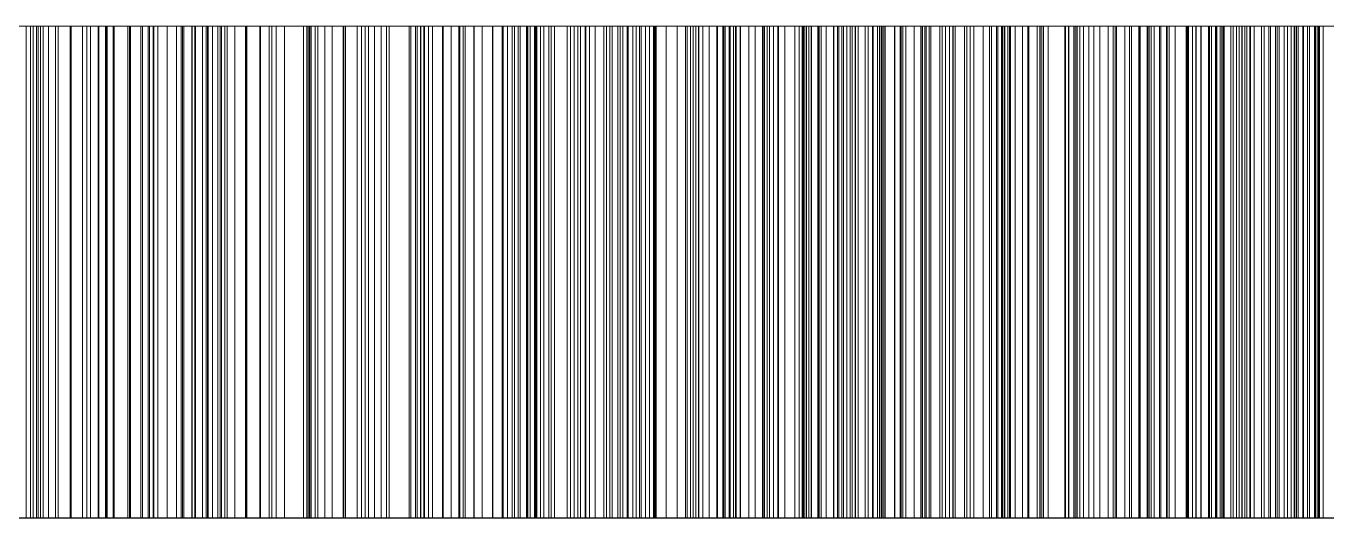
# Model space of a CAD drawing. Header units: millimetres. Extents: x 40 to 1360, y 134 to 546.
# Drawn here: x 326.68 to 327.209, y 195.85 to 196.05 of the extents above; entities that cross this region are included whole.
import ezdxf

# ---------------------------------------------------------------- set-up
doc = ezdxf.new("R2010")
doc.units = ezdxf.units.MM
doc.linetypes.add('WP_HIDDEN', pattern=[2.3, 1.5, -0.8])
doc.layers.add('HIDDEN', color=7, linetype='WP_HIDDEN', lineweight=13)
doc.layers.add('VISIBLE', color=7, linetype='CONTINUOUS', lineweight=25)

msp = doc.modelspace()

# ---------------------------------------------------------------- linework, layer by layer
at = {"layer": 'HIDDEN', "ltscale": 2}
for p, q in [((327.27515, 196.05), (326.20381, 196.05)), ((327.38324, 196.05), (326.31262, 196.05)), ((327.38684, 196.05), (326.3155, 196.05)), ((326.41543, 196.05), (327.27515, 196.05)), ((326.5241, 196.05), (327.38324, 196.05)), ((326.52712, 196.05), (327.38684, 196.05)), ((326.63587, 196.05), (326.68608, 196.05)), ((326.68712, 196.05), (326.64028, 196.05)), ((326.64028, 196.05), (326.68451, 196.05)), ((326.64115, 196.05), (326.68317, 196.05)), ((326.65208, 196.05), (326.68207, 196.05)), ((326.70641, 196.05), (326.65344, 196.05)), ((326.65518, 196.05), (326.6852, 196.05)), ((326.7096, 196.05), (326.65786, 196.05)), ((326.71275, 196.05), (326.66097, 196.05)), ((326.69811, 196.05), (326.66795, 196.05)), ((326.70987, 196.05), (326.67238, 196.05)), ((326.71301, 196.05), (326.67551, 196.05)), ((326.67705, 196.05), (326.7125, 196.05)), ((326.68018, 196.05), (326.71565, 196.05)), ((326.68021, 196.05), (326.69218, 196.05)), ((326.68021, 195.85), (326.68021, 196.05)), ((326.68207, 195.85), (326.68207, 196.05)), ((326.68207, 196.05), (326.71284, 196.05)), ((326.68317, 195.85), (326.68317, 196.05)), ((326.68317, 196.05), (326.72268, 196.05)), ((326.68451, 195.85), (326.68451, 196.05)), ((326.68451, 196.05), (326.72756, 196.05)), ((326.6852, 195.85), (326.6852, 196.05)), ((326.6852, 196.05), (326.71599, 196.05)), ((326.68608, 195.85), (326.68608, 196.05)), ((326.68608, 196.05), (326.73383, 196.05)), ((326.68712, 195.85), (326.68712, 196.05)), ((326.73213, 196.05), (326.68712, 196.05)), ((326.95377, 196.05), (326.68941, 196.05)), ((326.68941, 195.85), (326.68941, 196.05)), ((326.68941, 196.05), (326.69334, 196.05)), ((326.69218, 196.05), (326.70319, 196.05)), ((326.69218, 195.85), (326.69218, 196.05)), ((326.69334, 195.85), (326.69334, 196.05)), ((326.69334, 196.05), (326.69853, 196.05)), ((326.69811, 195.85), (326.69811, 196.05)), ((326.72687, 196.05), (326.69811, 196.05)), ((326.69853, 195.85), (326.69853, 196.05)), ((326.69853, 196.05), (326.70498, 196.05)), ((326.70319, 196.05), (326.71324, 196.05)), ((326.70319, 195.85), (326.70319, 196.05)), ((326.70498, 195.85), (326.70498, 196.05)), ((326.70498, 196.05), (326.71268, 196.05)), ((326.70641, 195.85), (326.70641, 196.05)), ((326.74134, 196.05), (326.70641, 196.05)), ((326.7096, 195.85), (326.7096, 196.05)), ((326.76195, 196.05), (326.7096, 196.05)), ((326.70987, 195.85), (326.70987, 196.05)), ((326.7488, 196.05), (326.70987, 196.05)), ((326.7125, 195.85), (326.7125, 196.05)), ((326.7125, 196.05), (326.7488, 196.05)), ((326.71268, 195.85), (326.71268, 196.05)), ((326.71268, 196.05), (326.72164, 196.05)), ((326.71275, 195.85), (326.71275, 196.05)), ((326.76513, 196.05), (326.71275, 196.05)), ((326.71284, 195.85), (326.71284, 196.05)), ((326.71284, 196.05), (326.74439, 196.05)), ((326.71301, 195.85), (326.71301, 196.05)), ((326.75197, 196.05), (326.71301, 196.05)), ((326.71324, 196.05), (326.72233, 196.05)), ((326.71324, 195.85), (326.71324, 196.05)), ((326.71565, 195.85), (326.71565, 196.05)), ((326.71565, 196.05), (326.75197, 196.05)), ((326.71585, 195.85), (326.71585, 196.05)), ((326.71585, 196.05), (326.9802, 196.05)), ((326.72989, 196.05), (326.71585, 196.05)), ((326.71599, 195.85), (326.71599, 196.05)), ((326.71599, 196.05), (326.74756, 196.05)), ((326.72164, 195.85), (326.72164, 196.05)), ((326.72164, 196.05), (326.73185, 196.05)), ((326.72233, 196.05), (326.73047, 196.05)), ((326.72233, 195.85), (326.72233, 196.05)), ((326.72268, 195.85), (326.72268, 196.05)), ((326.72268, 196.05), (326.75974, 196.05)), ((326.72687, 195.85), (326.72687, 196.05)), ((326.75422, 196.05), (326.72687, 196.05)), ((326.72756, 195.85), (326.72756, 196.05)), ((326.72756, 196.05), (326.76943, 196.05)), ((326.72989, 195.85), (326.72989, 196.05)), ((326.74779, 196.05), (326.72989, 196.05)), ((326.73047, 196.05), (326.73765, 196.05)), ((326.73047, 195.85), (326.73047, 196.05)), ((326.73185, 195.85), (326.73185, 196.05)), ((326.73185, 196.05), (326.74332, 196.05)), ((326.73213, 195.85), (326.73213, 196.05)), ((326.75395, 196.05), (326.73213, 196.05)), ((326.73383, 195.85), (326.73383, 196.05)), ((326.73383, 196.05), (326.77912, 196.05)), ((326.73765, 196.05), (326.74387, 196.05)), ((326.73765, 195.85), (326.73765, 196.05)), ((326.74134, 195.85), (326.74134, 196.05)), ((326.77558, 196.05), (326.74134, 196.05)), ((326.74332, 195.85), (326.74332, 196.05)), ((326.74332, 196.05), (326.75605, 196.05)), ((326.74387, 196.05), (326.74914, 196.05)), ((326.74387, 195.85), (326.74387, 196.05)), ((326.74439, 195.85), (326.74439, 196.05)), ((326.74439, 196.05), (326.79457, 196.05)), ((326.74756, 195.85), (326.74756, 196.05)), ((326.74756, 196.05), (326.79777, 196.05)), ((326.74779, 195.85), (326.74779, 196.05)), ((326.75818, 196.05), (326.74779, 196.05)), ((326.7488, 195.85), (326.7488, 196.05)), ((326.79561, 196.05), (326.7488, 196.05)), ((326.7488, 196.05), (326.793, 196.05)), ((326.74914, 196.05), (326.75345, 196.05)), ((326.74914, 195.85), (326.74914, 196.05)), ((326.75197, 195.85), (326.75197, 196.05)), ((326.79881, 196.05), (326.75197, 196.05)), ((326.75197, 196.05), (326.7962, 196.05)), ((326.75345, 196.05), (326.75919, 196.05)), ((326.75345, 195.85), (326.75345, 196.05)), ((326.75395, 195.85), (326.75395, 196.05)), ((326.7753, 196.05), (326.75395, 196.05)), ((326.75422, 195.85), (326.75422, 196.05)), ((326.78016, 196.05), (326.75422, 196.05)), ((326.75605, 195.85), (326.75605, 196.05)), ((326.75605, 196.05), (326.77003, 196.05)), ((326.75818, 195.85), (326.75818, 196.05)), ((326.76954, 196.05), (326.75818, 196.05)), ((326.75919, 196.05), (326.76111, 196.05)), ((326.75919, 195.85), (326.75919, 196.05)), ((326.75974, 195.85), (326.75974, 196.05)), ((326.75974, 196.05), (326.79442, 196.05)), ((326.76111, 195.85), (326.76111, 196.05)), ((326.76195, 195.85), (326.76195, 196.05)), ((326.81489, 196.05), (326.76195, 196.05)), ((326.76513, 195.85), (326.76513, 196.05)), ((326.8181, 196.05), (326.76513, 196.05)), ((326.76943, 195.85), (326.76943, 196.05)), ((326.76943, 196.05), (326.81011, 196.05)), ((326.76954, 195.85), (326.76954, 196.05)), ((326.78187, 196.05), (326.76954, 196.05)), ((326.77003, 195.85), (326.77003, 196.05)), ((326.77003, 196.05), (326.78527, 196.05)), ((326.7753, 195.85), (326.7753, 196.05)), ((326.7962, 196.05), (326.7753, 196.05)), ((326.77558, 195.85), (326.77558, 196.05)), ((326.80912, 196.05), (326.77558, 196.05)), ((326.77912, 195.85), (326.77912, 196.05)), ((326.77912, 196.05), (326.82196, 196.05)), ((326.78016, 195.85), (326.78016, 196.05)), ((326.80471, 196.05), (326.78016, 196.05)), ((326.78187, 195.85), (326.78187, 196.05)), ((326.79515, 196.05), (326.78187, 196.05)), ((326.78527, 195.85), (326.78527, 196.05)), ((326.78527, 196.05), (326.80177, 196.05)), ((326.793, 195.85), (326.793, 196.05)), ((326.793, 196.05), (326.83602, 196.05)), ((326.79442, 195.85), (326.79442, 196.05)), ((326.79442, 196.05), (326.82672, 196.05)), ((326.79457, 195.85), (326.79457, 196.05)), ((326.79457, 196.05), (326.84229, 196.05)), ((326.79515, 195.85), (326.79515, 196.05)), ((326.8094, 196.05), (326.79515, 196.05)), ((326.79561, 195.85), (326.79561, 196.05)), ((326.84059, 196.05), (326.79561, 196.05)), ((326.7962, 195.85), (326.7962, 196.05)), ((326.81663, 196.05), (326.7962, 196.05)), ((326.7962, 195.85), (326.7962, 196.05)), ((326.7962, 196.05), (326.83925, 196.05)), ((326.79777, 195.85), (326.79777, 196.05)), ((326.79777, 196.05), (326.84552, 196.05)), ((326.79881, 195.85), (326.79881, 196.05)), ((326.84382, 196.05), (326.79881, 196.05)), ((326.80177, 195.85), (326.80177, 196.05)), ((326.80177, 196.05), (326.81952, 196.05)), ((326.80471, 195.85), (326.80471, 196.05)), ((326.82784, 196.05), (326.80471, 196.05)), ((326.80912, 195.85), (326.80912, 196.05)), ((326.84198, 196.05), (326.80912, 196.05)), ((326.8094, 195.85), (326.8094, 196.05)), ((326.82462, 196.05), (326.8094, 196.05)), ((326.81011, 195.85), (326.81011, 196.05)), ((326.81011, 196.05), (326.84961, 196.05)), ((326.81489, 195.85), (326.81489, 196.05)), ((326.84979, 196.05), (326.81489, 196.05)), ((326.81663, 195.85), (326.81663, 196.05)), ((326.83661, 196.05), (326.81663, 196.05)), ((326.8181, 195.85), (326.8181, 196.05)), ((326.85303, 196.05), (326.8181, 196.05)), ((326.81952, 195.85), (326.81952, 196.05)), ((326.81952, 196.05), (326.83853, 196.05)), ((326.82196, 195.85), (326.82196, 196.05)), ((326.82196, 196.05), (326.86234, 196.05)), ((326.82462, 195.85), (326.82462, 196.05)), ((326.8408, 196.05), (326.82462, 196.05)), ((326.82672, 195.85), (326.82672, 196.05)), ((326.82672, 196.05), (326.85664, 196.05)), ((326.82784, 195.85), (326.82784, 196.05)), ((326.84957, 196.05), (326.82784, 196.05)), ((326.83602, 195.85), (326.83602, 196.05)), ((326.83602, 196.05), (326.87786, 196.05)), ((326.83661, 195.85), (326.83661, 196.05)), ((326.85613, 196.05), (326.83661, 196.05)), ((326.83853, 195.85), (326.83853, 196.05)), ((326.83853, 196.05), (326.8588, 196.05)), ((326.83925, 195.85), (326.83925, 196.05)), ((326.83925, 196.05), (326.88112, 196.05)), ((326.84059, 195.85), (326.84059, 196.05)), ((326.86239, 196.05), (326.84059, 196.05)), ((326.8408, 195.85), (326.8408, 196.05)), ((326.85794, 196.05), (326.8408, 196.05)), ((326.87415, 196.05), (326.84198, 196.05)), ((326.84198, 195.85), (326.84198, 196.05)), ((326.84229, 195.85), (326.84229, 196.05)), ((326.84229, 196.05), (326.88755, 196.05)), ((326.84382, 195.85), (326.84382, 196.05)), ((326.86564, 196.05), (326.84382, 196.05)), ((326.84552, 195.85), (326.84552, 196.05)), ((326.84552, 196.05), (326.89081, 196.05)), ((326.84957, 195.85), (326.84957, 196.05)), ((326.87003, 196.05), (326.84957, 196.05)), ((326.84961, 195.85), (326.84961, 196.05)), ((326.84961, 196.05), (326.88793, 196.05)), ((326.84979, 195.85), (326.84979, 196.05)), ((326.884, 196.05), (326.84979, 196.05)), ((326.85303, 195.85), (326.85303, 196.05)), ((326.88727, 196.05), (326.85303, 196.05)), ((326.85613, 195.85), (326.85613, 196.05)), ((326.89379, 196.05), (326.85613, 196.05)), ((326.85664, 195.85), (326.85664, 196.05)), ((326.85664, 196.05), (326.88418, 196.05)), ((326.85794, 195.85), (326.85794, 196.05)), ((326.87604, 196.05), (326.85794, 196.05)), ((326.8588, 195.85), (326.8588, 196.05)), ((326.8588, 196.05), (326.88032, 196.05)), ((326.86234, 195.85), (326.86234, 196.05)), ((326.86234, 196.05), (326.90026, 196.05)), ((326.86239, 195.85), (326.86239, 196.05)), ((326.88373, 196.05), (326.86239, 196.05)), ((326.86564, 195.85), (326.86564, 196.05)), ((326.88699, 196.05), (326.86564, 196.05)), ((327.14397, 196.05), (326.86987, 196.05)), ((326.86987, 195.85), (326.86987, 196.05)), ((326.86987, 196.05), (326.87375, 196.05)), ((326.87003, 195.85), (326.87003, 196.05)), ((326.88936, 196.05), (326.87003, 196.05)), ((326.87375, 195.85), (326.87375, 196.05)), ((326.87375, 196.05), (326.87886, 196.05)), ((326.90564, 196.05), (326.87415, 196.05)), ((326.87415, 195.85), (326.87415, 196.05)), ((326.87604, 195.85), (326.87604, 196.05)), ((326.89511, 196.05), (326.87604, 196.05)), ((326.87786, 195.85), (326.87786, 196.05)), ((326.87786, 196.05), (326.91852, 196.05)), ((326.87886, 195.85), (326.87886, 196.05)), ((326.87886, 196.05), (326.8852, 196.05)), ((326.88032, 195.85), (326.88032, 196.05)), ((326.88032, 196.05), (326.9031, 196.05)), ((326.88112, 195.85), (326.88112, 196.05)), ((326.88112, 196.05), (326.9218, 196.05)), ((326.88373, 195.85), (326.88373, 196.05)), ((326.90461, 196.05), (326.88373, 196.05)), ((326.884, 195.85), (326.884, 196.05)), ((326.91753, 196.05), (326.884, 196.05)), ((326.88418, 195.85), (326.88418, 196.05)), ((326.88418, 196.05), (326.90935, 196.05)), ((326.8852, 195.85), (326.8852, 196.05)), ((326.8852, 196.05), (326.89276, 196.05)), ((326.88699, 195.85), (326.88699, 196.05)), ((326.90789, 196.05), (326.88699, 196.05)), ((326.88727, 195.85), (326.88727, 196.05)), ((326.92081, 196.05), (326.88727, 196.05)), ((326.88755, 195.85), (326.88755, 196.05)), ((326.88755, 196.05), (326.93036, 196.05)), ((326.88793, 195.85), (326.88793, 196.05)), ((326.88793, 196.05), (326.92507, 196.05)), ((326.88936, 195.85), (326.88936, 196.05)), ((326.90756, 196.05), (326.88936, 196.05)), ((326.89081, 195.85), (326.89081, 196.05)), ((326.89081, 196.05), (326.93365, 196.05)), ((326.89276, 195.85), (326.89276, 196.05)), ((326.89276, 196.05), (326.90156, 196.05)), ((326.89379, 195.85), (326.89379, 196.05)), ((326.92961, 196.05), (326.89379, 196.05)), ((326.89511, 195.85), (326.89511, 196.05)), ((326.91515, 196.05), (326.89511, 196.05)), ((326.90026, 195.85), (326.90026, 196.05)), ((326.90026, 196.05), (326.93573, 196.05)), ((326.90156, 195.85), (326.90156, 196.05)), ((326.90156, 196.05), (326.91158, 196.05)), ((326.9031, 195.85), (326.9031, 196.05)), ((326.9031, 196.05), (326.92688, 196.05)), ((326.90461, 195.85), (326.90461, 196.05)), ((326.92503, 196.05), (326.90461, 196.05)), ((326.93643, 196.05), (326.90564, 196.05)), ((326.90564, 195.85), (326.90564, 196.05)), ((326.90756, 195.85), (326.90756, 196.05)), ((326.92462, 196.05), (326.90756, 196.05)), ((326.90789, 195.85), (326.90789, 196.05)), ((326.92832, 196.05), (326.90789, 196.05)), ((326.90935, 195.85), (326.90935, 196.05)), ((326.90935, 196.05), (326.93213, 196.05)), ((326.91158, 195.85), (326.91158, 196.05)), ((326.91158, 196.05), (326.92283, 196.05)), ((326.91515, 195.85), (326.91515, 196.05)), ((326.93614, 196.05), (326.91515, 196.05)), ((327.12221, 196.05), (326.91628, 196.05)), ((326.91628, 195.85), (326.91628, 196.05)), ((326.91628, 196.05), (327.16137, 196.05)), ((326.91753, 195.85), (326.91753, 196.05)), ((326.95037, 196.05), (326.91753, 196.05)), ((326.91852, 195.85), (326.91852, 196.05)), ((326.91852, 196.05), (326.95799, 196.05)), ((326.92081, 195.85), (326.92081, 196.05)), ((326.95367, 196.05), (326.92081, 196.05)), ((326.9218, 195.85), (326.9218, 196.05)), ((326.9218, 196.05), (326.9613, 196.05)), ((326.92283, 195.85), (326.92283, 196.05)), ((326.92283, 196.05), (326.93532, 196.05)), ((326.92462, 195.85), (326.92462, 196.05)), ((326.94055, 196.05), (326.92462, 196.05)), ((326.92503, 195.85), (326.92503, 196.05)), ((326.945, 196.05), (326.92503, 196.05)), ((326.92507, 195.85), (326.92507, 196.05)), ((326.92507, 196.05), (326.96102, 196.05)), ((326.92688, 195.85), (326.92688, 196.05)), ((326.92688, 196.05), (326.95141, 196.05)), ((326.92832, 195.85), (326.92832, 196.05)), ((326.9483, 196.05), (326.92832, 196.05)), ((326.92961, 195.85), (326.92961, 196.05)), ((326.96359, 196.05), (326.92961, 196.05)), ((326.93036, 195.85), (326.93036, 196.05)), ((326.93036, 196.05), (326.97071, 196.05)), ((326.93213, 195.85), (326.93213, 196.05)), ((326.93213, 196.05), (326.95254, 196.05)), ((326.93365, 195.85), (326.93365, 196.05)), ((326.93365, 196.05), (326.97403, 196.05)), ((326.93532, 195.85), (326.93532, 196.05)), ((326.93532, 196.05), (326.94903, 196.05)), ((326.93573, 195.85), (326.93573, 196.05)), ((326.93573, 196.05), (326.96874, 196.05)), ((326.93614, 195.85), (326.93614, 196.05)), ((326.95795, 196.05), (326.93614, 196.05)), ((326.96653, 196.05), (326.93643, 196.05)), ((326.93643, 195.85), (326.93643, 196.05)), ((326.94055, 195.85), (326.94055, 196.05)), ((326.95535, 196.05), (326.94055, 196.05)), ((326.945, 195.85), (326.945, 196.05)), ((326.9645, 196.05), (326.945, 196.05)), ((326.9483, 195.85), (326.9483, 196.05)), ((326.96782, 196.05), (326.9483, 196.05)), ((326.94903, 195.85), (326.94903, 196.05)), ((326.94903, 196.05), (326.96397, 196.05)), ((326.98252, 196.05), (326.95037, 196.05)), ((326.95037, 195.85), (326.95037, 196.05)), ((326.95141, 195.85), (326.95141, 196.05)), ((326.95141, 196.05), (326.9767, 196.05)), ((326.95254, 195.85), (326.95254, 196.05)), ((326.95254, 196.05), (326.97055, 196.05)), ((326.98584, 196.05), (326.95367, 196.05)), ((326.95367, 195.85), (326.95367, 196.05)), ((326.95377, 195.85), (326.95377, 196.05)), ((326.96615, 196.05), (326.95377, 196.05)), ((326.95535, 195.85), (326.95535, 196.05)), ((326.96901, 196.05), (326.95535, 196.05)), ((326.95795, 195.85), (326.95795, 196.05)), ((326.98041, 196.05), (326.95795, 196.05)), ((326.95799, 195.85), (326.95799, 196.05)), ((326.95799, 196.05), (326.99628, 196.05)), ((326.96102, 195.85), (326.96102, 196.05)), ((326.96102, 196.05), (326.99579, 196.05)), ((326.9613, 195.85), (326.9613, 196.05)), ((326.9613, 196.05), (326.99962, 196.05)), ((326.96359, 195.85), (326.96359, 196.05)), ((326.97961, 196.05), (326.96359, 196.05)), ((326.96397, 195.85), (326.96397, 196.05)), ((326.96397, 196.05), (326.98014, 196.05)), ((326.9645, 195.85), (326.9645, 196.05)), ((327.00214, 196.05), (326.9645, 196.05)), ((326.96615, 195.85), (326.96615, 196.05)), ((326.98052, 196.05), (326.96615, 196.05)), ((326.99595, 196.05), (326.96653, 196.05)), ((326.96653, 195.85), (326.96653, 196.05)), ((326.96782, 195.85), (326.96782, 196.05)), ((327.00548, 196.05), (326.96782, 196.05)), ((326.96874, 195.85), (326.96874, 196.05)), ((326.96874, 196.05), (326.98413, 196.05)), ((326.96901, 195.85), (326.96901, 196.05)), ((326.98154, 196.05), (326.96901, 196.05)), ((326.97055, 195.85), (326.97055, 196.05)), ((326.97055, 196.05), (326.98617, 196.05)), ((326.97071, 195.85), (326.97071, 196.05)), ((326.97071, 196.05), (327.00861, 196.05)), ((326.97403, 195.85), (326.97403, 196.05)), ((326.97403, 196.05), (327.01195, 196.05)), ((326.9767, 195.85), (326.9767, 196.05)), ((326.9767, 196.05), (327.00274, 196.05)), ((326.97961, 195.85), (326.97961, 196.05)), ((326.99459, 196.05), (326.97961, 196.05)), ((326.98014, 195.85), (326.98014, 196.05)), ((326.98014, 196.05), (326.99754, 196.05)), ((326.9802, 195.85), (326.9802, 196.05)), ((326.9802, 196.05), (326.98869, 196.05)), ((326.98041, 195.85), (326.98041, 196.05)), ((327.00352, 196.05), (326.98041, 196.05)), ((326.98052, 195.85), (326.98052, 196.05)), ((326.9969, 196.05), (326.98052, 196.05)), ((326.98154, 195.85), (326.98154, 196.05)), ((326.99276, 196.05), (326.98154, 196.05)), ((327.01398, 196.05), (326.98252, 196.05)), ((326.98252, 195.85), (326.98252, 196.05)), ((326.98413, 195.85), (326.98413, 196.05)), ((326.98413, 196.05), (326.99853, 196.05)), ((327.01733, 196.05), (326.98584, 196.05)), ((326.98584, 195.85), (326.98584, 196.05)), ((326.98617, 195.85), (326.98617, 196.05)), ((326.98617, 196.05), (326.99938, 196.05)), ((326.98869, 195.85), (326.98869, 196.05)), ((326.98869, 196.05), (326.99948, 196.05)), ((326.99276, 195.85), (326.99276, 196.05)), ((327.00248, 196.05), (326.99276, 196.05)), ((326.99459, 195.85), (326.99459, 196.05)), ((327.00854, 196.05), (326.99459, 196.05)), ((326.99579, 195.85), (326.99579, 196.05)), ((326.99579, 196.05), (327.02938, 196.05)), ((327.02467, 196.05), (326.99595, 196.05)), ((326.99595, 195.85), (326.99595, 196.05)), ((326.99628, 195.85), (326.99628, 196.05)), ((326.99628, 196.05), (327.0334, 196.05)), ((326.9969, 195.85), (326.9969, 196.05)), ((327.01527, 196.05), (326.9969, 196.05)), ((326.99754, 195.85), (326.99754, 196.05)), ((326.99754, 196.05), (327.01617, 196.05)), ((326.99853, 195.85), (326.99853, 196.05)), ((326.99853, 196.05), (327.01194, 196.05)), ((326.99938, 195.85), (326.99938, 196.05)), ((326.99938, 196.05), (327.01018, 196.05)), ((326.99948, 195.85), (326.99948, 196.05)), ((326.99948, 196.05), (327.01256, 196.05)), ((326.99962, 195.85), (326.99962, 196.05)), ((326.99962, 196.05), (327.03676, 196.05)), ((327.00214, 195.85), (327.00214, 196.05)), ((327.03793, 196.05), (327.00214, 196.05)), ((327.00248, 195.85), (327.00248, 196.05)), ((327.01071, 196.05), (327.00248, 196.05)), ((327.00274, 195.85), (327.00274, 196.05)), ((327.00274, 196.05), (327.02953, 196.05)), ((327.00352, 195.85), (327.00352, 196.05)), ((327.02729, 196.05), (327.00352, 196.05)), ((327.00548, 195.85), (327.00548, 196.05)), ((327.0413, 196.05), (327.00548, 196.05)), ((327.00854, 195.85), (327.00854, 196.05)), ((327.02146, 196.05), (327.00854, 196.05)), ((327.00861, 195.85), (327.00861, 196.05)), ((327.00861, 196.05), (327.04405, 196.05)), ((327.01018, 195.85), (327.01018, 196.05)), ((327.01018, 196.05), (327.01859, 196.05)), ((327.01071, 195.85), (327.01071, 196.05)), ((327.01744, 196.05), (327.01071, 196.05)), ((327.01194, 195.85), (327.01194, 196.05)), ((327.01194, 196.05), (327.02435, 196.05)), ((327.01195, 195.85), (327.01195, 196.05)), ((327.01195, 196.05), (327.04742, 196.05)), ((327.01256, 195.85), (327.01256, 196.05)), ((327.01256, 196.05), (327.02793, 196.05)), ((327.04475, 196.05), (327.01398, 196.05)), ((327.01398, 195.85), (327.01398, 196.05)), ((327.01527, 195.85), (327.01527, 196.05)), ((327.03563, 196.05), (327.01527, 196.05)), ((327.01617, 195.85), (327.01617, 196.05)), ((327.01617, 196.05), (327.03603, 196.05)), ((327.04812, 196.05), (327.01733, 196.05)), ((327.01733, 195.85), (327.01733, 196.05)), ((327.01744, 195.85), (327.01744, 196.05)), ((327.02267, 196.05), (327.01744, 196.05)), ((327.01859, 195.85), (327.01859, 196.05)), ((327.01859, 196.05), (327.0246, 196.05)), ((327.02146, 195.85), (327.02146, 196.05)), ((327.03334, 196.05), (327.02146, 196.05)), ((327.02267, 195.85), (327.02267, 196.05)), ((327.02641, 196.05), (327.02267, 196.05)), ((327.02435, 195.85), (327.02435, 196.05)), ((327.02435, 196.05), (327.03577, 196.05)), ((327.0246, 195.85), (327.0246, 196.05)), ((327.0246, 196.05), (327.0282, 196.05)), ((327.05271, 196.05), (327.02467, 196.05)), ((327.02467, 195.85), (327.02467, 196.05)), ((327.02641, 195.85), (327.02641, 196.05)), ((327.02865, 196.05), (327.02641, 196.05)), ((327.02729, 195.85), (327.02729, 196.05)), ((327.05171, 196.05), (327.02729, 196.05)), ((327.02793, 195.85), (327.02793, 196.05)), ((327.02793, 196.05), (327.0456, 196.05)), ((327.0282, 195.85), (327.0282, 196.05)), ((327.0282, 196.05), (327.0294, 196.05)), ((327.02865, 195.85), (327.02865, 196.05)), ((327.0294, 196.05), (327.02865, 196.05)), ((327.02938, 195.85), (327.02938, 196.05)), ((327.02938, 196.05), (327.06179, 196.05)), ((327.0294, 195.85), (327.0294, 196.05)), ((327.02953, 195.85), (327.02953, 196.05)), ((327.02953, 196.05), (327.05707, 196.05)), ((327.03334, 195.85), (327.03334, 196.05)), ((327.04419, 196.05), (327.03334, 196.05)), ((327.0334, 195.85), (327.0334, 196.05)), ((327.0334, 196.05), (327.06933, 196.05)), ((327.03563, 195.85), (327.03563, 196.05)), ((327.058, 196.05), (327.03563, 196.05)), ((327.03577, 195.85), (327.03577, 196.05)), ((327.03577, 196.05), (327.0462, 196.05)), ((327.03603, 195.85), (327.03603, 196.05)), ((327.03603, 196.05), (327.05712, 196.05)), ((327.03676, 195.85), (327.03676, 196.05)), ((327.03676, 196.05), (327.07271, 196.05)), ((327.03793, 195.85), (327.03793, 196.05)), ((327.0719, 196.05), (327.03793, 196.05)), ((327.0413, 195.85), (327.0413, 196.05)), ((327.07528, 196.05), (327.0413, 196.05)), ((327.04405, 195.85), (327.04405, 196.05)), ((327.04405, 196.05), (327.07704, 196.05)), ((327.04419, 195.85), (327.04419, 196.05)), ((327.05401, 196.05), (327.04419, 196.05)), ((327.07483, 196.05), (327.04475, 196.05)), ((327.04475, 195.85), (327.04475, 196.05)), ((327.0456, 195.85), (327.0456, 196.05)), ((327.0456, 196.05), (327.06557, 196.05)), ((327.0462, 195.85), (327.0462, 196.05)), ((327.0462, 196.05), (327.05564, 196.05)), ((327.04742, 195.85), (327.04742, 196.05)), ((327.04742, 196.05), (327.08043, 196.05)), ((327.07822, 196.05), (327.04812, 196.05)), ((327.04812, 195.85), (327.04812, 196.05)), ((327.05171, 195.85), (327.05171, 196.05)), ((327.07679, 196.05), (327.05171, 196.05)), ((327.08006, 196.05), (327.05271, 196.05)), ((327.05271, 195.85), (327.05271, 196.05)), ((327.05401, 195.85), (327.05401, 196.05)), ((327.06279, 196.05), (327.05401, 196.05)), ((327.05564, 195.85), (327.05564, 196.05)), ((327.05564, 196.05), (327.06408, 196.05)), ((327.05707, 195.85), (327.05707, 196.05)), ((327.05707, 196.05), (327.08536, 196.05)), ((327.05712, 195.85), (327.05712, 196.05)), ((327.05712, 196.05), (327.07943, 196.05)), ((327.058, 195.85), (327.058, 196.05)), ((327.08235, 196.05), (327.058, 196.05)), ((327.06179, 195.85), (327.06179, 196.05)), ((327.06179, 196.05), (327.09301, 196.05)), ((327.06279, 195.85), (327.06279, 196.05)), ((327.07726, 196.05), (327.06279, 196.05)), ((327.06408, 195.85), (327.06408, 196.05)), ((327.06408, 196.05), (327.07798, 196.05)), ((327.06557, 195.85), (327.06557, 196.05)), ((327.06557, 196.05), (327.08783, 196.05)), ((327.06933, 195.85), (327.06933, 196.05)), ((327.06933, 196.05), (327.10407, 196.05)), ((327.0719, 195.85), (327.0719, 196.05)), ((327.0879, 196.05), (327.0719, 196.05)), ((327.07271, 195.85), (327.07271, 196.05)), ((327.07271, 196.05), (327.10748, 196.05)), ((327.10423, 196.05), (327.07483, 196.05)), ((327.07483, 195.85), (327.07483, 196.05)), ((327.07528, 195.85), (327.07528, 196.05)), ((327.0913, 196.05), (327.07528, 196.05)), ((327.07679, 195.85), (327.07679, 196.05)), ((327.10252, 196.05), (327.07679, 196.05)), ((327.07704, 195.85), (327.07704, 196.05)), ((327.07704, 196.05), (327.09242, 196.05)), ((327.07726, 195.85), (327.07726, 196.05)), ((327.08759, 196.05), (327.07726, 196.05)), ((327.07798, 195.85), (327.07798, 196.05)), ((327.07798, 196.05), (327.08791, 196.05)), ((327.10764, 196.05), (327.07822, 196.05)), ((327.07822, 195.85), (327.07822, 196.05)), ((327.07943, 195.85), (327.07943, 196.05)), ((327.07943, 196.05), (327.10278, 196.05)), ((327.10672, 196.05), (327.08006, 196.05)), ((327.08006, 195.85), (327.08006, 196.05)), ((327.08043, 195.85), (327.08043, 196.05)), ((327.08043, 196.05), (327.09582, 196.05)), ((327.08235, 195.85), (327.08235, 196.05)), ((327.10871, 196.05), (327.08235, 196.05)), ((327.08536, 195.85), (327.08536, 196.05)), ((327.08536, 196.05), (327.1144, 196.05)), ((327.08759, 195.85), (327.08759, 196.05)), ((327.09379, 196.05), (327.08759, 196.05)), ((327.08783, 195.85), (327.08783, 196.05)), ((327.08783, 196.05), (327.11238, 196.05)), ((327.0879, 195.85), (327.0879, 196.05)), ((327.10287, 196.05), (327.0879, 196.05)), ((327.08791, 195.85), (327.08791, 196.05)), ((327.08791, 196.05), (327.09387, 196.05)), ((327.0913, 195.85), (327.0913, 196.05)), ((327.10628, 196.05), (327.0913, 196.05)), ((327.09242, 195.85), (327.09242, 196.05)), ((327.09242, 196.05), (327.10681, 196.05)), ((327.09301, 195.85), (327.09301, 196.05)), ((327.09301, 196.05), (327.12305, 196.05)), ((327.09379, 195.85), (327.09379, 196.05)), ((327.09586, 196.05), (327.09379, 196.05)), ((327.09387, 195.85), (327.09387, 196.05)), ((327.09387, 196.05), (327.09586, 196.05)), ((327.09582, 195.85), (327.09582, 196.05)), ((327.09582, 196.05), (327.11022, 196.05)), ((327.09586, 195.85), (327.09586, 196.05)), ((327.1289, 196.05), (327.10252, 196.05)), ((327.10252, 195.85), (327.10252, 196.05)), ((327.10278, 195.85), (327.10278, 196.05)), ((327.10278, 196.05), (327.12696, 196.05)), ((327.10287, 195.85), (327.10287, 196.05)), ((327.11682, 196.05), (327.10287, 196.05)), ((327.10407, 195.85), (327.10407, 196.05)), ((327.10407, 196.05), (327.13764, 196.05)), ((327.13294, 196.05), (327.10423, 196.05)), ((327.10423, 195.85), (327.10423, 196.05)), ((327.10628, 195.85), (327.10628, 196.05)), ((327.12023, 196.05), (327.10628, 196.05)), ((327.13269, 196.05), (327.10672, 196.05)), ((327.10672, 195.85), (327.10672, 196.05)), ((327.10681, 195.85), (327.10681, 196.05)), ((327.10681, 196.05), (327.12021, 196.05)), ((327.10748, 195.85), (327.10748, 196.05)), ((327.10748, 196.05), (327.14107, 196.05)), ((327.13636, 196.05), (327.10764, 196.05)), ((327.10764, 195.85), (327.10764, 196.05)), ((327.10871, 195.85), (327.10871, 196.05)), ((327.13681, 196.05), (327.10871, 196.05)), ((327.11022, 195.85), (327.11022, 196.05)), ((327.11022, 196.05), (327.12363, 196.05)), ((327.11238, 195.85), (327.11238, 196.05)), ((327.11238, 196.05), (327.13889, 196.05)), ((327.1144, 195.85), (327.1144, 196.05)), ((327.1144, 196.05), (327.1442, 196.05)), ((327.11682, 195.85), (327.11682, 196.05)), ((327.12972, 196.05), (327.11682, 196.05)), ((327.12021, 195.85), (327.12021, 196.05)), ((327.12021, 196.05), (327.13261, 196.05)), ((327.12023, 195.85), (327.12023, 196.05)), ((327.13315, 196.05), (327.12023, 196.05)), ((328.17943, 196.05), (327.12221, 196.05)), ((327.12221, 195.85), (327.12221, 196.05)), ((327.12305, 195.85), (327.12305, 196.05)), ((327.12305, 196.05), (327.15191, 196.05)), ((327.12363, 195.85), (327.12363, 196.05)), ((327.12363, 196.05), (327.13604, 196.05)), ((327.12696, 195.85), (327.12696, 196.05)), ((327.12696, 196.05), (327.15198, 196.05)), ((327.15594, 196.05), (327.1289, 196.05)), ((327.1289, 195.85), (327.1289, 196.05)), ((327.12972, 195.85), (327.12972, 196.05)), ((327.1416, 196.05), (327.12972, 196.05)), ((327.13261, 195.85), (327.13261, 196.05)), ((327.13261, 196.05), (327.14403, 196.05)), ((327.15797, 196.05), (327.13269, 196.05)), ((327.13269, 195.85), (327.13269, 196.05)), ((327.16095, 196.05), (327.13294, 196.05)), ((327.13294, 195.85), (327.13294, 196.05)), ((327.13315, 195.85), (327.13315, 196.05)), ((327.14503, 196.05), (327.13315, 196.05)), ((327.13604, 195.85), (327.13604, 196.05)), ((327.13604, 196.05), (327.14746, 196.05)), ((327.1644, 196.05), (327.13636, 196.05)), ((327.13636, 195.85), (327.13636, 196.05)), ((327.13681, 195.85), (327.13681, 196.05)), ((327.1664, 196.05), (327.13681, 196.05)), ((327.13764, 195.85), (327.13764, 196.05)), ((327.13764, 196.05), (327.17002, 196.05)), ((327.13889, 195.85), (327.13889, 196.05)), ((327.13889, 196.05), (327.167, 196.05)), ((327.14107, 195.85), (327.14107, 196.05)), ((327.14107, 196.05), (327.17348, 196.05)), ((327.1416, 195.85), (327.1416, 196.05)), ((327.15244, 196.05), (327.1416, 196.05)), ((327.14397, 195.85), (327.14397, 196.05)), ((327.15284, 196.05), (327.14397, 196.05)), ((327.14403, 195.85), (327.14403, 196.05)), ((327.14403, 196.05), (327.15445, 196.05)), ((327.1442, 195.85), (327.1442, 196.05)), ((327.1442, 196.05), (327.17474, 196.05)), ((327.14503, 195.85), (327.14503, 196.05)), ((327.15588, 196.05), (327.14503, 196.05)), ((327.14746, 195.85), (327.14746, 196.05)), ((327.14746, 196.05), (327.15789, 196.05)), ((327.15191, 195.85), (327.15191, 196.05)), ((327.15191, 196.05), (327.17959, 196.05)), ((327.15198, 195.85), (327.15198, 196.05)), ((327.15198, 196.05), (327.17782, 196.05)), ((327.15244, 195.85), (327.15244, 196.05)), ((327.16225, 196.05), (327.15244, 196.05)), ((327.16423, 196.05), (327.15284, 196.05)), ((327.15284, 195.85), (327.15284, 196.05)), ((327.15445, 195.85), (327.15445, 196.05)), ((327.15445, 196.05), (327.16388, 196.05)), ((327.15588, 195.85), (327.15588, 196.05)), ((327.1657, 196.05), (327.15588, 196.05)), ((327.18363, 196.05), (327.15594, 196.05)), ((327.15594, 195.85), (327.15594, 196.05)), ((327.15789, 195.85), (327.15789, 196.05)), ((327.15789, 196.05), (327.16733, 196.05)), ((327.18257, 196.05), (327.15797, 196.05)), ((327.15797, 195.85), (327.15797, 196.05)), ((327.18828, 196.05), (327.16095, 196.05)), ((327.16095, 195.85), (327.16095, 196.05)), ((327.16137, 195.85), (327.16137, 196.05)), ((327.16137, 196.05), (327.17655, 196.05)), ((327.16225, 195.85), (327.16225, 196.05)), ((327.17103, 196.05), (327.16225, 196.05)), ((327.16388, 195.85), (327.16388, 196.05)), ((327.16388, 196.05), (327.17231, 196.05)), ((327.17813, 196.05), (327.16423, 196.05)), ((327.16423, 195.85), (327.16423, 196.05)), ((327.19175, 196.05), (327.1644, 196.05)), ((327.1644, 195.85), (327.1644, 196.05)), ((327.1657, 195.85), (327.1657, 196.05)), ((327.17448, 196.05), (327.1657, 196.05)), ((327.1664, 195.85), (327.1664, 196.05)), ((327.19748, 196.05), (327.1664, 196.05)), ((327.167, 195.85), (327.167, 196.05)), ((327.167, 196.05), (327.19671, 196.05)), ((327.16733, 195.85), (327.16733, 196.05)), ((327.16733, 196.05), (327.17577, 196.05)), ((327.17002, 195.85), (327.17002, 196.05)), ((327.17002, 196.05), (327.20123, 196.05)), ((327.17103, 195.85), (327.17103, 196.05)), ((327.18548, 196.05), (327.17103, 196.05)), ((327.17231, 195.85), (327.17231, 196.05)), ((327.17231, 196.05), (327.18621, 196.05)), ((327.17348, 195.85), (327.17348, 196.05)), ((327.17348, 196.05), (327.2047, 196.05)), ((327.17448, 195.85), (327.17448, 196.05)), ((327.18895, 196.05), (327.17448, 196.05)), ((327.17474, 195.85), (327.17474, 196.05)), ((327.17474, 196.05), (327.20604, 196.05)), ((327.17577, 195.85), (327.17577, 196.05)), ((327.17577, 196.05), (327.18967, 196.05)), ((327.17655, 195.85), (327.17655, 196.05)), ((327.17655, 196.05), (327.19309, 196.05)), ((327.17782, 195.85), (327.17782, 196.05)), ((327.17782, 196.05), (327.2045, 196.05)), ((327.19455, 196.05), (327.17813, 196.05)), ((327.17813, 195.85), (327.17813, 196.05)), ((327.17959, 195.85), (327.17959, 196.05)), ((327.17959, 196.05), (327.20608, 196.05)), ((327.20606, 196.05), (327.18257, 196.05)), ((327.18257, 195.85), (327.18257, 196.05)), ((327.21198, 196.05), (327.18363, 196.05)), ((327.18363, 195.85), (327.18363, 196.05)), ((327.18548, 195.85), (327.18548, 196.05)), ((327.19581, 196.05), (327.18548, 196.05)), ((327.18621, 195.85), (327.18621, 196.05)), ((327.18621, 196.05), (327.19613, 196.05)), ((327.21493, 196.05), (327.18828, 196.05)), ((327.18828, 195.85), (327.18828, 196.05)), ((327.18895, 195.85), (327.18895, 196.05)), ((327.19928, 196.05), (327.18895, 196.05)), ((327.18967, 195.85), (327.18967, 196.05)), ((327.18967, 196.05), (327.1996, 196.05)), ((327.21841, 196.05), (327.19175, 196.05)), ((327.19175, 195.85), (327.19175, 196.05)), ((327.19309, 195.85), (327.19309, 196.05)), ((327.19309, 196.05), (327.211, 196.05)), ((327.21348, 196.05), (327.19455, 196.05)), ((327.19455, 195.85), (327.19455, 196.05)), ((327.19581, 195.85), (327.19581, 196.05)), ((327.20201, 196.05), (327.19581, 196.05)), ((327.19613, 195.85), (327.19613, 196.05)), ((327.19613, 196.05), (327.20209, 196.05)), ((327.19671, 195.85), (327.19671, 196.05)), ((327.19671, 196.05), (327.22804, 196.05)), ((327.19748, 195.85), (327.19748, 196.05)), ((327.23006, 196.05), (327.19748, 196.05)), ((327.19928, 195.85), (327.19928, 196.05)), ((327.20548, 196.05), (327.19928, 196.05)), ((327.1996, 195.85), (327.1996, 196.05)), ((327.1996, 196.05), (327.20556, 196.05)), ((327.20123, 195.85), (327.20123, 196.05)), ((327.20123, 196.05), (327.23125, 196.05)), ((327.20201, 195.85), (327.20201, 196.05)), ((327.20407, 196.05), (327.20201, 196.05)), ((327.20209, 195.85), (327.20209, 196.05)), ((327.20209, 196.05), (327.20407, 196.05)), ((327.20407, 195.85), (327.20407, 196.05)), ((327.2045, 195.85), (327.2045, 196.05)), ((327.2045, 196.05), (327.23201, 196.05)), ((327.2047, 195.85), (327.2047, 196.05)), ((327.2047, 196.05), (327.23474, 196.05)), ((327.20548, 195.85), (327.20548, 196.05)), ((327.20755, 196.05), (327.20548, 196.05)), ((327.20556, 195.85), (327.20556, 196.05)), ((327.20556, 196.05), (327.20755, 196.05)), ((327.20604, 195.85), (327.20604, 196.05)), ((327.20604, 196.05), (327.23809, 196.05)), ((327.22803, 196.05), (327.20606, 196.05)), ((327.20606, 195.85), (327.20606, 196.05)), ((327.20608, 195.85), (327.20608, 196.05)), ((327.20608, 196.05), (327.22672, 196.05)), ((327.20755, 195.85), (327.20755, 196.05)), ((327.27515, 195.85), (326.20381, 195.85)), ((327.38324, 195.85), (326.31262, 195.85)), ((327.38684, 195.85), (326.3155, 195.85)), ((326.41543, 195.85), (327.27515, 195.85)), ((326.5241, 195.85), (327.38324, 195.85)), ((326.52712, 195.85), (327.38684, 195.85)), ((326.63587, 195.85), (326.68608, 195.85)), ((326.68712, 195.85), (326.64028, 195.85)), ((326.64028, 195.85), (326.68451, 195.85)), ((326.64115, 195.85), (326.68317, 195.85)), ((326.65208, 195.85), (326.68207, 195.85)), ((326.70641, 195.85), (326.65344, 195.85)), ((326.65518, 195.85), (326.6852, 195.85)), ((326.7096, 195.85), (326.65786, 195.85)), ((326.71275, 195.85), (326.66097, 195.85)), ((326.69811, 195.85), (326.66795, 195.85)), ((326.70987, 195.85), (326.67238, 195.85)), ((326.71301, 195.85), (326.67551, 195.85)), ((326.67705, 195.85), (326.7125, 195.85)), ((326.68018, 195.85), (326.71565, 195.85)), ((326.68021, 195.85), (326.69218, 195.85)), ((326.68207, 195.85), (326.71284, 195.85)), ((326.68317, 195.85), (326.72268, 195.85)), ((326.68451, 195.85), (326.72756, 195.85)), ((326.6852, 195.85), (326.71599, 195.85)), ((326.68608, 195.85), (326.73383, 195.85)), ((326.73213, 195.85), (326.68712, 195.85)), ((326.95377, 195.85), (326.68941, 195.85)), ((326.68941, 195.85), (326.69334, 195.85)), ((326.69218, 195.85), (326.70319, 195.85)), ((326.69334, 195.85), (326.69853, 195.85)), ((326.72687, 195.85), (326.69811, 195.85)), ((326.69853, 195.85), (326.70498, 195.85)), ((326.70319, 195.85), (326.71324, 195.85)), ((326.70498, 195.85), (326.71268, 195.85)), ((326.74134, 195.85), (326.70641, 195.85)), ((326.76195, 195.85), (326.7096, 195.85)), ((326.7488, 195.85), (326.70987, 195.85)), ((326.7125, 195.85), (326.7488, 195.85)), ((326.71268, 195.85), (326.72164, 195.85)), ((326.76513, 195.85), (326.71275, 195.85)), ((326.71284, 195.85), (326.74439, 195.85)), ((326.75197, 195.85), (326.71301, 195.85)), ((326.71324, 195.85), (326.72233, 195.85)), ((326.71565, 195.85), (326.75197, 195.85)), ((326.71585, 195.85), (326.9802, 195.85)), ((326.72989, 195.85), (326.71585, 195.85)), ((326.71599, 195.85), (326.74756, 195.85)), ((326.72164, 195.85), (326.73185, 195.85)), ((326.72233, 195.85), (326.73047, 195.85)), ((326.72268, 195.85), (326.75974, 195.85)), ((326.75422, 195.85), (326.72687, 195.85)), ((326.72756, 195.85), (326.76943, 195.85)), ((326.74779, 195.85), (326.72989, 195.85)), ((326.73047, 195.85), (326.73765, 195.85)), ((326.73185, 195.85), (326.74332, 195.85)), ((326.75395, 195.85), (326.73213, 195.85)), ((326.73383, 195.85), (326.77912, 195.85)), ((326.73765, 195.85), (326.74387, 195.85)), ((326.77558, 195.85), (326.74134, 195.85)), ((326.74332, 195.85), (326.75605, 195.85)), ((326.74387, 195.85), (326.74914, 195.85)), ((326.74439, 195.85), (326.79457, 195.85)), ((326.74756, 195.85), (326.79777, 195.85)), ((326.75818, 195.85), (326.74779, 195.85)), ((326.79561, 195.85), (326.7488, 195.85)), ((326.7488, 195.85), (326.793, 195.85)), ((326.74914, 195.85), (326.75345, 195.85)), ((326.79881, 195.85), (326.75197, 195.85)), ((326.75197, 195.85), (326.7962, 195.85)), ((326.75345, 195.85), (326.75919, 195.85)), ((326.7753, 195.85), (326.75395, 195.85)), ((326.78016, 195.85), (326.75422, 195.85)), ((326.75605, 195.85), (326.77003, 195.85)), ((326.76954, 195.85), (326.75818, 195.85)), ((326.75919, 195.85), (326.76111, 195.85)), ((326.75974, 195.85), (326.79442, 195.85)), ((326.81489, 195.85), (326.76195, 195.85)), ((326.8181, 195.85), (326.76513, 195.85)), ((326.76943, 195.85), (326.81011, 195.85)), ((326.78187, 195.85), (326.76954, 195.85)), ((326.77003, 195.85), (326.78527, 195.85)), ((326.7962, 195.85), (326.7753, 195.85)), ((326.80912, 195.85), (326.77558, 195.85)), ((326.77912, 195.85), (326.82196, 195.85)), ((326.80471, 195.85), (326.78016, 195.85)), ((326.79515, 195.85), (326.78187, 195.85)), ((326.78527, 195.85), (326.80177, 195.85)), ((326.793, 195.85), (326.83602, 195.85)), ((326.79442, 195.85), (326.82672, 195.85)), ((326.79457, 195.85), (326.84229, 195.85)), ((326.8094, 195.85), (326.79515, 195.85)), ((326.84059, 195.85), (326.79561, 195.85)), ((326.81663, 195.85), (326.7962, 195.85)), ((326.7962, 195.85), (326.83925, 195.85)), ((326.79777, 195.85), (326.84552, 195.85)), ((326.84382, 195.85), (326.79881, 195.85)), ((326.80177, 195.85), (326.81952, 195.85)), ((326.82784, 195.85), (326.80471, 195.85)), ((326.84198, 195.85), (326.80912, 195.85)), ((326.82462, 195.85), (326.8094, 195.85)), ((326.81011, 195.85), (326.84961, 195.85)), ((326.84979, 195.85), (326.81489, 195.85)), ((326.83661, 195.85), (326.81663, 195.85)), ((326.85303, 195.85), (326.8181, 195.85)), ((326.81952, 195.85), (326.83853, 195.85)), ((326.82196, 195.85), (326.86234, 195.85)), ((326.8408, 195.85), (326.82462, 195.85)), ((326.82672, 195.85), (326.85664, 195.85)), ((326.84957, 195.85), (326.82784, 195.85)), ((326.83602, 195.85), (326.87786, 195.85)), ((326.85613, 195.85), (326.83661, 195.85)), ((326.83853, 195.85), (326.8588, 195.85)), ((326.83925, 195.85), (326.88112, 195.85)), ((326.86239, 195.85), (326.84059, 195.85)), ((326.85794, 195.85), (326.8408, 195.85)), ((326.87415, 195.85), (326.84198, 195.85)), ((326.84229, 195.85), (326.88755, 195.85)), ((326.86564, 195.85), (326.84382, 195.85)), ((326.84552, 195.85), (326.89081, 195.85)), ((326.87003, 195.85), (326.84957, 195.85)), ((326.84961, 195.85), (326.88793, 195.85)), ((326.884, 195.85), (326.84979, 195.85)), ((326.88727, 195.85), (326.85303, 195.85)), ((326.89379, 195.85), (326.85613, 195.85)), ((326.85664, 195.85), (326.88418, 195.85)), ((326.87604, 195.85), (326.85794, 195.85)), ((326.8588, 195.85), (326.88032, 195.85)), ((326.86234, 195.85), (326.90026, 195.85)), ((326.88373, 195.85), (326.86239, 195.85)), ((326.88699, 195.85), (326.86564, 195.85)), ((327.14397, 195.85), (326.86987, 195.85)), ((326.86987, 195.85), (326.87375, 195.85)), ((326.88936, 195.85), (326.87003, 195.85)), ((326.87375, 195.85), (326.87886, 195.85)), ((326.90564, 195.85), (326.87415, 195.85)), ((326.89511, 195.85), (326.87604, 195.85)), ((326.87786, 195.85), (326.91852, 195.85)), ((326.87886, 195.85), (326.8852, 195.85)), ((326.88032, 195.85), (326.9031, 195.85)), ((326.88112, 195.85), (326.9218, 195.85)), ((326.90461, 195.85), (326.88373, 195.85)), ((326.91753, 195.85), (326.884, 195.85)), ((326.88418, 195.85), (326.90935, 195.85)), ((326.8852, 195.85), (326.89276, 195.85)), ((326.90789, 195.85), (326.88699, 195.85)), ((326.92081, 195.85), (326.88727, 195.85)), ((326.88755, 195.85), (326.93036, 195.85)), ((326.88793, 195.85), (326.92507, 195.85)), ((326.90756, 195.85), (326.88936, 195.85)), ((326.89081, 195.85), (326.93365, 195.85)), ((326.89276, 195.85), (326.90156, 195.85)), ((326.92961, 195.85), (326.89379, 195.85)), ((326.91515, 195.85), (326.89511, 195.85)), ((326.90026, 195.85), (326.93573, 195.85)), ((326.90156, 195.85), (326.91158, 195.85)), ((326.9031, 195.85), (326.92688, 195.85)), ((326.92503, 195.85), (326.90461, 195.85)), ((326.93643, 195.85), (326.90564, 195.85)), ((326.92462, 195.85), (326.90756, 195.85)), ((326.92832, 195.85), (326.90789, 195.85)), ((326.90935, 195.85), (326.93213, 195.85)), ((326.91158, 195.85), (326.92283, 195.85)), ((326.93614, 195.85), (326.91515, 195.85)), ((326.91628, 195.85), (327.16137, 195.85)), ((327.12221, 195.85), (326.91628, 195.85)), ((326.95037, 195.85), (326.91753, 195.85)), ((326.91852, 195.85), (326.95799, 195.85)), ((326.95367, 195.85), (326.92081, 195.85)), ((326.9218, 195.85), (326.9613, 195.85)), ((326.92283, 195.85), (326.93532, 195.85)), ((326.94055, 195.85), (326.92462, 195.85)), ((326.945, 195.85), (326.92503, 195.85)), ((326.92507, 195.85), (326.96102, 195.85)), ((326.92688, 195.85), (326.95141, 195.85)), ((326.9483, 195.85), (326.92832, 195.85)), ((326.96359, 195.85), (326.92961, 195.85)), ((326.93036, 195.85), (326.97071, 195.85)), ((326.93213, 195.85), (326.95254, 195.85)), ((326.93365, 195.85), (326.97403, 195.85)), ((326.93532, 195.85), (326.94903, 195.85)), ((326.93573, 195.85), (326.96874, 195.85)), ((326.95795, 195.85), (326.93614, 195.85)), ((326.96653, 195.85), (326.93643, 195.85)), ((326.95535, 195.85), (326.94055, 195.85)), ((326.9645, 195.85), (326.945, 195.85)), ((326.96782, 195.85), (326.9483, 195.85)), ((326.94903, 195.85), (326.96397, 195.85)), ((326.98252, 195.85), (326.95037, 195.85)), ((326.95141, 195.85), (326.9767, 195.85)), ((326.95254, 195.85), (326.97055, 195.85)), ((326.98584, 195.85), (326.95367, 195.85)), ((326.96615, 195.85), (326.95377, 195.85)), ((326.96901, 195.85), (326.95535, 195.85)), ((326.98041, 195.85), (326.95795, 195.85)), ((326.95799, 195.85), (326.99628, 195.85)), ((326.96102, 195.85), (326.99579, 195.85)), ((326.9613, 195.85), (326.99962, 195.85)), ((326.97961, 195.85), (326.96359, 195.85)), ((326.96397, 195.85), (326.98014, 195.85)), ((327.00214, 195.85), (326.9645, 195.85)), ((326.98052, 195.85), (326.96615, 195.85)), ((326.99595, 195.85), (326.96653, 195.85)), ((327.00548, 195.85), (326.96782, 195.85)), ((326.96874, 195.85), (326.98413, 195.85)), ((326.98154, 195.85), (326.96901, 195.85)), ((326.97055, 195.85), (326.98617, 195.85)), ((326.97071, 195.85), (327.00861, 195.85)), ((326.97403, 195.85), (327.01195, 195.85)), ((326.9767, 195.85), (327.00274, 195.85)), ((326.99459, 195.85), (326.97961, 195.85)), ((326.98014, 195.85), (326.99754, 195.85)), ((326.9802, 195.85), (326.98869, 195.85)), ((327.00352, 195.85), (326.98041, 195.85)), ((326.9969, 195.85), (326.98052, 195.85)), ((326.99276, 195.85), (326.98154, 195.85)), ((327.01398, 195.85), (326.98252, 195.85)), ((326.98413, 195.85), (326.99853, 195.85)), ((327.01733, 195.85), (326.98584, 195.85)), ((326.98617, 195.85), (326.99938, 195.85)), ((326.98869, 195.85), (326.99948, 195.85)), ((327.00248, 195.85), (326.99276, 195.85)), ((327.00854, 195.85), (326.99459, 195.85)), ((326.99579, 195.85), (327.02938, 195.85)), ((327.02467, 195.85), (326.99595, 195.85)), ((326.99628, 195.85), (327.0334, 195.85)), ((327.01527, 195.85), (326.9969, 195.85)), ((326.99754, 195.85), (327.01617, 195.85)), ((326.99853, 195.85), (327.01194, 195.85)), ((326.99938, 195.85), (327.01018, 195.85)), ((326.99948, 195.85), (327.01256, 195.85)), ((326.99962, 195.85), (327.03676, 195.85)), ((327.03793, 195.85), (327.00214, 195.85)), ((327.01071, 195.85), (327.00248, 195.85)), ((327.00274, 195.85), (327.02953, 195.85)), ((327.02729, 195.85), (327.00352, 195.85)), ((327.0413, 195.85), (327.00548, 195.85)), ((327.02146, 195.85), (327.00854, 195.85)), ((327.00861, 195.85), (327.04405, 195.85)), ((327.01018, 195.85), (327.01859, 195.85)), ((327.01744, 195.85), (327.01071, 195.85)), ((327.01194, 195.85), (327.02435, 195.85)), ((327.01195, 195.85), (327.04742, 195.85)), ((327.01256, 195.85), (327.02793, 195.85)), ((327.04475, 195.85), (327.01398, 195.85)), ((327.03563, 195.85), (327.01527, 195.85)), ((327.01617, 195.85), (327.03603, 195.85)), ((327.04812, 195.85), (327.01733, 195.85)), ((327.02267, 195.85), (327.01744, 195.85)), ((327.01859, 195.85), (327.0246, 195.85)), ((327.03334, 195.85), (327.02146, 195.85)), ((327.02641, 195.85), (327.02267, 195.85)), ((327.02435, 195.85), (327.03577, 195.85)), ((327.0246, 195.85), (327.0282, 195.85)), ((327.05271, 195.85), (327.02467, 195.85)), ((327.02865, 195.85), (327.02641, 195.85)), ((327.05171, 195.85), (327.02729, 195.85)), ((327.02793, 195.85), (327.0456, 195.85)), ((327.0282, 195.85), (327.0294, 195.85)), ((327.0294, 195.85), (327.02865, 195.85)), ((327.02938, 195.85), (327.06179, 195.85)), ((327.02953, 195.85), (327.05707, 195.85)), ((327.04419, 195.85), (327.03334, 195.85)), ((327.0334, 195.85), (327.06933, 195.85)), ((327.058, 195.85), (327.03563, 195.85)), ((327.03577, 195.85), (327.0462, 195.85)), ((327.03603, 195.85), (327.05712, 195.85)), ((327.03676, 195.85), (327.07271, 195.85)), ((327.0719, 195.85), (327.03793, 195.85)), ((327.07528, 195.85), (327.0413, 195.85)), ((327.04405, 195.85), (327.07704, 195.85)), ((327.05401, 195.85), (327.04419, 195.85)), ((327.07483, 195.85), (327.04475, 195.85)), ((327.0456, 195.85), (327.06557, 195.85)), ((327.0462, 195.85), (327.05564, 195.85)), ((327.04742, 195.85), (327.08043, 195.85)), ((327.07822, 195.85), (327.04812, 195.85)), ((327.07679, 195.85), (327.05171, 195.85)), ((327.08006, 195.85), (327.05271, 195.85)), ((327.06279, 195.85), (327.05401, 195.85)), ((327.05564, 195.85), (327.06408, 195.85)), ((327.05707, 195.85), (327.08536, 195.85)), ((327.05712, 195.85), (327.07943, 195.85)), ((327.08235, 195.85), (327.058, 195.85)), ((327.06179, 195.85), (327.09301, 195.85)), ((327.07726, 195.85), (327.06279, 195.85)), ((327.06408, 195.85), (327.07798, 195.85)), ((327.06557, 195.85), (327.08783, 195.85)), ((327.06933, 195.85), (327.10407, 195.85)), ((327.0879, 195.85), (327.0719, 195.85)), ((327.07271, 195.85), (327.10748, 195.85)), ((327.10423, 195.85), (327.07483, 195.85)), ((327.0913, 195.85), (327.07528, 195.85)), ((327.10252, 195.85), (327.07679, 195.85)), ((327.07704, 195.85), (327.09242, 195.85)), ((327.08759, 195.85), (327.07726, 195.85)), ((327.07798, 195.85), (327.08791, 195.85)), ((327.10764, 195.85), (327.07822, 195.85)), ((327.07943, 195.85), (327.10278, 195.85)), ((327.10672, 195.85), (327.08006, 195.85)), ((327.08043, 195.85), (327.09582, 195.85)), ((327.10871, 195.85), (327.08235, 195.85)), ((327.08536, 195.85), (327.1144, 195.85)), ((327.09379, 195.85), (327.08759, 195.85)), ((327.08783, 195.85), (327.11238, 195.85)), ((327.10287, 195.85), (327.0879, 195.85)), ((327.08791, 195.85), (327.09387, 195.85)), ((327.10628, 195.85), (327.0913, 195.85)), ((327.09242, 195.85), (327.10681, 195.85)), ((327.09301, 195.85), (327.12305, 195.85)), ((327.09586, 195.85), (327.09379, 195.85)), ((327.09387, 195.85), (327.09586, 195.85)), ((327.09582, 195.85), (327.11022, 195.85)), ((327.1289, 195.85), (327.10252, 195.85)), ((327.10278, 195.85), (327.12696, 195.85)), ((327.11682, 195.85), (327.10287, 195.85)), ((327.10407, 195.85), (327.13764, 195.85)), ((327.13294, 195.85), (327.10423, 195.85)), ((327.12023, 195.85), (327.10628, 195.85)), ((327.13269, 195.85), (327.10672, 195.85)), ((327.10681, 195.85), (327.12021, 195.85)), ((327.10748, 195.85), (327.14107, 195.85)), ((327.13636, 195.85), (327.10764, 195.85)), ((327.13681, 195.85), (327.10871, 195.85)), ((327.11022, 195.85), (327.12363, 195.85)), ((327.11238, 195.85), (327.13889, 195.85)), ((327.1144, 195.85), (327.1442, 195.85)), ((327.12972, 195.85), (327.11682, 195.85)), ((327.12021, 195.85), (327.13261, 195.85)), ((327.13315, 195.85), (327.12023, 195.85)), ((328.17943, 195.85), (327.12221, 195.85)), ((327.12305, 195.85), (327.15191, 195.85)), ((327.12363, 195.85), (327.13604, 195.85)), ((327.12696, 195.85), (327.15198, 195.85)), ((327.15594, 195.85), (327.1289, 195.85)), ((327.1416, 195.85), (327.12972, 195.85)), ((327.13261, 195.85), (327.14403, 195.85)), ((327.15797, 195.85), (327.13269, 195.85)), ((327.16095, 195.85), (327.13294, 195.85)), ((327.14503, 195.85), (327.13315, 195.85)), ((327.13604, 195.85), (327.14746, 195.85)), ((327.1644, 195.85), (327.13636, 195.85)), ((327.1664, 195.85), (327.13681, 195.85)), ((327.13764, 195.85), (327.17002, 195.85)), ((327.13889, 195.85), (327.167, 195.85)), ((327.14107, 195.85), (327.17348, 195.85)), ((327.15244, 195.85), (327.1416, 195.85)), ((327.15284, 195.85), (327.14397, 195.85)), ((327.14403, 195.85), (327.15445, 195.85)), ((327.1442, 195.85), (327.17474, 195.85)), ((327.15588, 195.85), (327.14503, 195.85)), ((327.14746, 195.85), (327.15789, 195.85)), ((327.15191, 195.85), (327.17959, 195.85)), ((327.15198, 195.85), (327.17782, 195.85)), ((327.16225, 195.85), (327.15244, 195.85)), ((327.16423, 195.85), (327.15284, 195.85)), ((327.15445, 195.85), (327.16388, 195.85)), ((327.1657, 195.85), (327.15588, 195.85)), ((327.18363, 195.85), (327.15594, 195.85)), ((327.15789, 195.85), (327.16733, 195.85)), ((327.18257, 195.85), (327.15797, 195.85)), ((327.18828, 195.85), (327.16095, 195.85)), ((327.16137, 195.85), (327.17655, 195.85)), ((327.17103, 195.85), (327.16225, 195.85)), ((327.16388, 195.85), (327.17231, 195.85)), ((327.17813, 195.85), (327.16423, 195.85)), ((327.19175, 195.85), (327.1644, 195.85)), ((327.17448, 195.85), (327.1657, 195.85)), ((327.19748, 195.85), (327.1664, 195.85)), ((327.167, 195.85), (327.19671, 195.85)), ((327.16733, 195.85), (327.17577, 195.85)), ((327.17002, 195.85), (327.20123, 195.85)), ((327.18548, 195.85), (327.17103, 195.85)), ((327.17231, 195.85), (327.18621, 195.85)), ((327.17348, 195.85), (327.2047, 195.85)), ((327.18895, 195.85), (327.17448, 195.85)), ((327.17474, 195.85), (327.20604, 195.85)), ((327.17577, 195.85), (327.18967, 195.85)), ((327.17655, 195.85), (327.19309, 195.85)), ((327.17782, 195.85), (327.2045, 195.85)), ((327.19455, 195.85), (327.17813, 195.85)), ((327.17959, 195.85), (327.20608, 195.85)), ((327.20606, 195.85), (327.18257, 195.85)), ((327.21198, 195.85), (327.18363, 195.85)), ((327.19581, 195.85), (327.18548, 195.85)), ((327.18621, 195.85), (327.19613, 195.85)), ((327.21493, 195.85), (327.18828, 195.85)), ((327.19928, 195.85), (327.18895, 195.85)), ((327.18967, 195.85), (327.1996, 195.85)), ((327.21841, 195.85), (327.19175, 195.85)), ((327.19309, 195.85), (327.211, 195.85)), ((327.21348, 195.85), (327.19455, 195.85)), ((327.20201, 195.85), (327.19581, 195.85)), ((327.19613, 195.85), (327.20209, 195.85)), ((327.19671, 195.85), (327.22804, 195.85)), ((327.23006, 195.85), (327.19748, 195.85)), ((327.20548, 195.85), (327.19928, 195.85)), ((327.1996, 195.85), (327.20556, 195.85)), ((327.20123, 195.85), (327.23125, 195.85)), ((327.20407, 195.85), (327.20201, 195.85)), ((327.20209, 195.85), (327.20407, 195.85)), ((327.2045, 195.85), (327.23201, 195.85)), ((327.2047, 195.85), (327.23474, 195.85)), ((327.20755, 195.85), (327.20548, 195.85)), ((327.20556, 195.85), (327.20755, 195.85)), ((327.20604, 195.85), (327.23809, 195.85)), ((327.22803, 195.85), (327.20606, 195.85)), ((327.20608, 195.85), (327.22672, 195.85))]:
    msp.add_line(p, q, dxfattribs=at)
at = {"layer": 'VISIBLE'}
msp.add_line((299.5, 195.85), (344.5, 195.85), dxfattribs=at)

doc.saveas('drawing.dxf')
